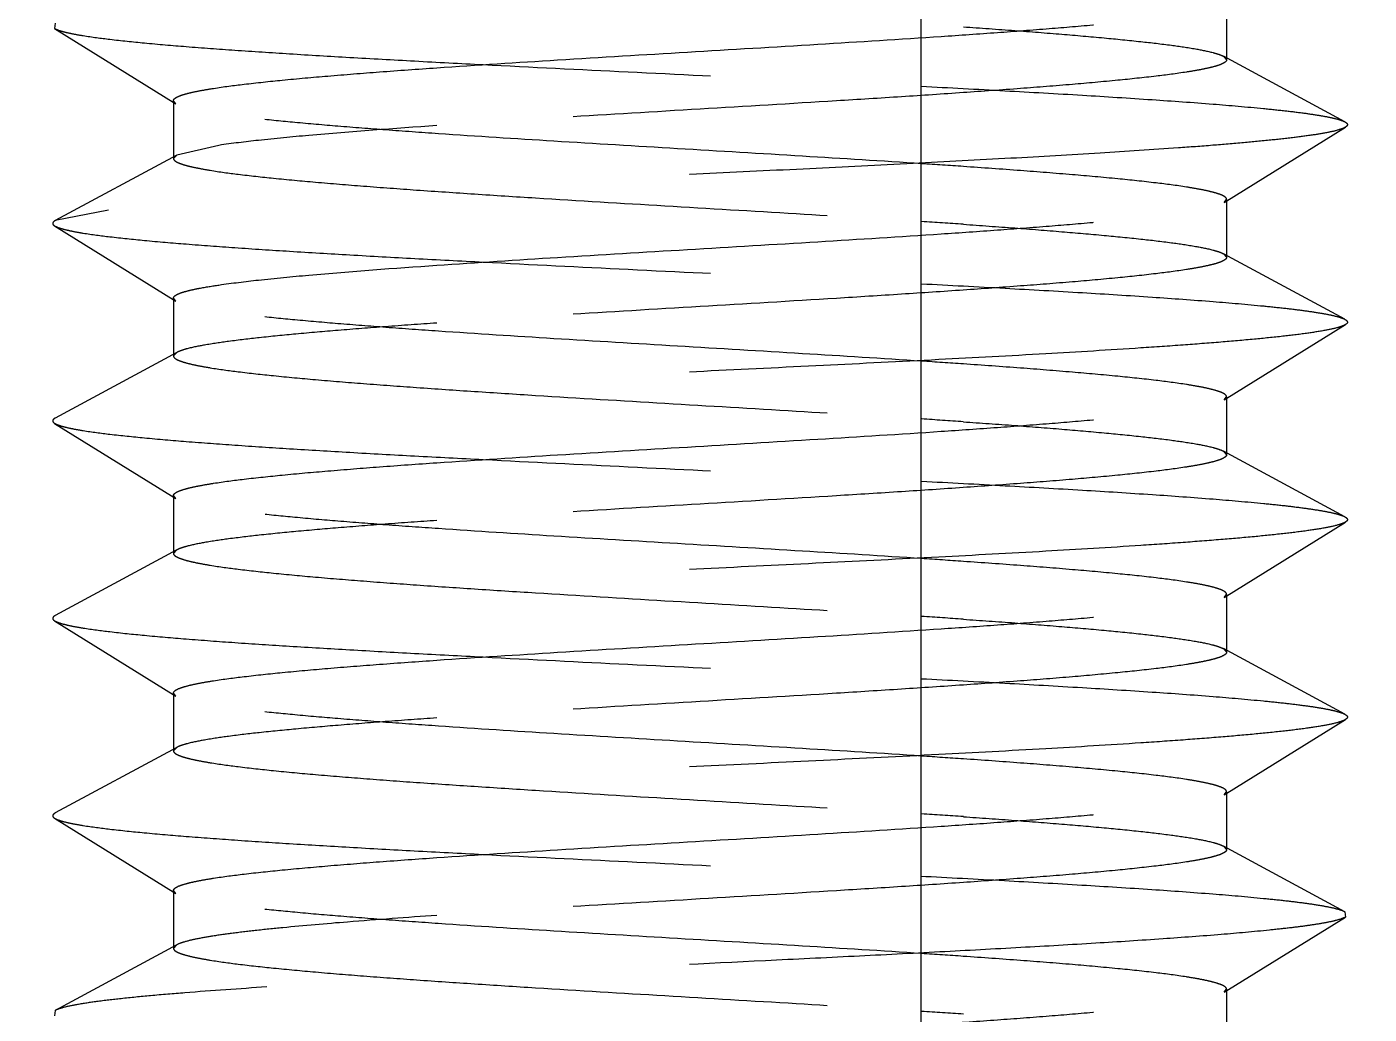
# Model space of a CAD drawing. Header units: inches. Extents: x 504 to 965, y -420 to -94.
# Drawn here: x 602.619 to 604.658, y -336.798 to -335.298 of the extents above; entities that cross this region are included whole.
import ezdxf

# ---------------------------------------------------------------- set-up
doc = ezdxf.new("R2010")
doc.units = ezdxf.units.IN
doc.header["$LTSCALE"] = 10
doc.header["$MEASUREMENT"] = 0
doc.linetypes.add('CENTER', pattern=[0.6, 0.375, -0.075, 0.075, -0.075])
doc.linetypes.add('HIDDEN', pattern=[0.2, 0.1, -0.1])
doc.layers.get('0').update_dxf_attribs({"linetype": 'CONTINUOUS'})
doc.layers.add('02___PRT_ALL_AXES', color=7, linetype='CONTINUOUS')
doc.layers.add('DEFAULT_2', color=8, linetype='HIDDEN')

msp = doc.modelspace()

# ---------------------------------------------------------------- linework, layer by layer
at = {"linetype": 'CENTER'}
msp.add_arc((736.7034, -1690.9897), 1356.7628, 83.2637115, 96.7362885, dxfattribs=at)
at = {"layer": '02___PRT_ALL_AXES', "color": 7, "linetype": 'Continuous'}
msp.add_line((603.9765, -334.2269), (603.9765, -337.6269), dxfattribs=at)
at = {"layer": 'DEFAULT_2', "color": 8, "linetype": 'HIDDEN'}
for p, q in [((604.4413, -335.2605), (604.4413, -335.3483)), ((602.6617, -335.2926), (602.6608, -335.3007)), ((602.6608, -335.3007), (602.845, -335.4151)), ((604.4364, -335.343), (604.4413, -335.3483)), ((604.6209, -335.4426), (604.4364, -335.343)), ((602.8413, -335.4105), (602.8413, -335.4983)), ((602.845, -335.4151), (602.8413, -335.4105)), ((604.4376, -335.5651), (604.6218, -335.4507)), ((602.9104, -335.4783), (602.8462, -335.493)), ((602.8462, -335.493), (602.6617, -335.5926)), ((602.8462, -335.493), (602.8413, -335.4983)), ((604.4376, -335.5651), (604.4413, -335.5605)), ((604.4413, -335.5605), (604.4413, -335.6483)), ((602.7427, -335.577), (602.6617, -335.5926)), ((602.6608, -335.6007), (602.845, -335.7151)), ((604.4364, -335.643), (604.4413, -335.6483)), ((604.6209, -335.7426), (604.4364, -335.643)), ((602.8413, -335.7105), (602.8413, -335.7983)), ((602.845, -335.7151), (602.8413, -335.7105)), ((604.4376, -335.8651), (604.6218, -335.7507)), ((602.8462, -335.793), (602.6617, -335.8926)), ((602.8462, -335.793), (602.8413, -335.7983)), ((604.4376, -335.8651), (604.4413, -335.8605)), ((604.4413, -335.8605), (604.4413, -335.9483)), ((602.6608, -335.9007), (602.845, -336.0151)), ((604.6209, -336.0426), (604.4364, -335.943)), ((604.4364, -335.943), (604.4413, -335.9483)), ((602.8413, -336.0105), (602.8413, -336.0983)), ((602.845, -336.0151), (602.8413, -336.0105)), ((604.4376, -336.1651), (604.6218, -336.0507)), ((602.8462, -336.093), (602.6617, -336.1926)), ((602.8462, -336.093), (602.8413, -336.0983)), ((604.4376, -336.1651), (604.4413, -336.1605)), ((604.4413, -336.1605), (604.4413, -336.2483)), ((602.6608, -336.2007), (602.845, -336.3151)), ((604.6209, -336.3426), (604.4364, -336.243)), ((604.4364, -336.243), (604.4413, -336.2483)), ((602.8413, -336.3105), (602.8413, -336.3983)), ((602.845, -336.3151), (602.8413, -336.3105)), ((604.4376, -336.4651), (604.6218, -336.3507)), ((602.8462, -336.393), (602.6617, -336.4926)), ((602.8462, -336.393), (602.8413, -336.3983)), ((604.4376, -336.4651), (604.4413, -336.4605)), ((604.4413, -336.4605), (604.4413, -336.5483)), ((602.6608, -336.5007), (602.845, -336.6151)), ((604.6209, -336.6426), (604.4364, -336.543)), ((604.4364, -336.543), (604.4413, -336.5483)), ((602.8413, -336.6105), (602.8413, -336.6983)), ((602.845, -336.6151), (602.8413, -336.6105)), ((604.6209, -336.6426), (604.6218, -336.6507)), ((604.4376, -336.7651), (604.6218, -336.6507)), ((602.8462, -336.693), (602.6617, -336.7926)), ((602.8462, -336.693), (602.8413, -336.6983)), ((604.4376, -336.7651), (604.4413, -336.7605)), ((604.4413, -336.7605), (604.4413, -336.8483)), ((602.6617, -336.7926), (602.6608, -336.8007))]:
    msp.add_line(p, q, dxfattribs=at)
for centre, radius, start, end in [((602.6738, -355.3665), 19.9031, 86.06013, 86.24266), ((602.6005, -356.5432), 20.9944, 86.06486, 86.23801), ((602.6736, -355.6694), 19.906, 86.06013, 86.24274), ((602.6007, -356.8402), 20.9914, 86.06486, 86.23793), ((602.6739, -355.9646), 19.9012, 86.06013, 86.2426), ((602.6007, -357.1401), 20.9913, 86.06486, 86.23793), ((602.6738, -356.266), 19.9025, 86.06013, 86.24264), ((602.5999, -357.4527), 21.004, 86.06488, 86.23829), ((604.1215, -349.4775), 12.8594, 93.92475, 94.53022), ((602.6729, -356.5788), 19.9154, 86.06013, 86.24304), ((602.6007, -357.741), 20.9922, 86.06486, 86.23795)]:
    msp.add_arc(centre, radius, start, end, dxfattribs=at)
for points, knots in [([(603.2413, -335.3605), (603.3025, -335.3563), (603.4294, -335.3481), (603.6225, -335.3366), (603.8167, -335.325), (603.9738, -335.3152), (604.0909, -335.3071), (604.1692, -335.3012), (604.2393, -335.2953), (604.3001, -335.2895), (604.3506, -335.2836), (604.3859, -335.2786), (604.4084, -335.2743), (604.4209, -335.2714), (604.4304, -335.2685), (604.4356, -335.2663), (604.4376, -335.2651)], [0, 0, 0, 0, 0.153216, 0.31758, 0.482942, 0.639062, 0.710609, 0.776311, 0.835154, 0.886236, 0.928777, 0.962154, 0.975263, 0.985935, 0.994162, 1, 1, 1, 1]), ([(602.6608, -335.3007), (602.6627, -335.3018), (602.6677, -335.3039), (602.6771, -335.3065), (602.6896, -335.3092), (602.7124, -335.3131), (602.7486, -335.3178), (602.8007, -335.3232), (602.864, -335.3286), (602.9375, -335.334), (603.0203, -335.3394), (603.1114, -335.3448), (603.2094, -335.3503), (603.3504, -335.3577), (603.5338, -335.3668), (603.7557, -335.3775), (603.9042, -335.3848), (603.9775, -335.3886)], [0, 0, 0, 0, 0.00503, 0.012354, 0.02202, 0.034028, 0.064965, 0.104818, 0.153088, 0.209156, 0.272284, 0.341648, 0.416335, 0.495359, 0.662211, 0.833428, 1, 1, 1, 1]), ([(604.0413, -335.2983), (604.0674, -335.3001), (604.1173, -335.3036), (604.1886, -335.3092), (604.2525, -335.3147), (604.308, -335.3202), (604.3543, -335.3256), (604.3909, -335.331), (604.4151, -335.3357), (604.4291, -335.3398), (604.4343, -335.3419), (604.4364, -335.343)], [0, 0, 0, 0, 0.196706, 0.377159, 0.538698, 0.67923, 0.796907, 0.890176, 0.957971, 0.982175, 1, 1, 1, 1]), ([(602.8413, -335.4105), (602.8413, -335.4093), (602.8427, -335.4074), (602.8453, -335.4056), (602.8499, -335.4033), (602.8577, -335.4007), (602.8696, -335.3976), (602.8848, -335.3946), (602.9114, -335.3901), (602.9524, -335.3848), (603.0102, -335.3787), (603.0789, -335.3726), (603.1571, -335.3664), (603.2123, -335.3625), (603.2413, -335.3605)], [0, 0, 0, 0, 0.008794, 0.015336, 0.023669, 0.046072, 0.076374, 0.114624, 0.160722, 0.275827, 0.419908, 0.590601, 0.785144, 1, 1, 1, 1]), ([(604.4413, -335.3483), (604.4413, -335.3495), (604.4399, -335.3514), (604.4373, -335.3531), (604.4328, -335.3554), (604.425, -335.3581), (604.413, -335.3611), (604.3978, -335.3642), (604.3712, -335.3686), (604.3303, -335.3739), (604.2725, -335.38), (604.2038, -335.3862), (604.1256, -335.3923), (604.0391, -335.3985), (603.9458, -335.4047), (603.8124, -335.4131), (603.6413, -335.4233), (603.4389, -335.4354), (603.3056, -335.4439), (603.2413, -335.4483)], [0, 0, 0, 0, 0.002948, 0.005141, 0.007935, 0.015452, 0.025627, 0.038475, 0.053962, 0.092639, 0.141064, 0.198443, 0.263812, 0.336063, 0.413972, 0.496211, 0.66803, 0.839842, 1, 1, 1, 1]), ([(603.9775, -335.3886), (604.0198, -335.3908), (604.1014, -335.3951), (604.2183, -335.4018), (604.3238, -335.4084), (604.4155, -335.415), (604.4826, -335.4208), (604.5281, -335.4255), (604.5557, -335.4288), (604.5787, -335.4321), (604.5971, -335.4354), (604.6107, -335.4386), (604.6181, -335.4412), (604.6209, -335.4426)], [0, 0, 0, 0, 0.196693, 0.379091, 0.543567, 0.686852, 0.806119, 0.856005, 0.899054, 0.935084, 0.963945, 0.985556, 1, 1, 1, 1]), ([(603.978, -335.5062), (603.9177, -335.5022), (603.794, -335.4946), (603.6077, -335.4835), (603.4233, -335.4724), (603.2756, -335.463), (603.1662, -335.4552), (603.0935, -335.4496), (603.0286, -335.444), (602.9724, -335.4384), (602.9257, -335.4328), (602.8892, -335.4273), (602.8653, -335.4225), (602.8518, -335.4184), (602.8469, -335.4162), (602.845, -335.4151)], [0, 0, 0, 0, 0.159479, 0.326652, 0.492119, 0.646549, 0.716867, 0.781233, 0.838745, 0.888595, 0.930098, 0.962706, 0.986026, 0.994166, 1, 1, 1, 1]), ([(604.6209, -335.4426), (604.6219, -335.4432), (604.6235, -335.4442), (604.6249, -335.4462), (604.6248, -335.4477), (604.6239, -335.4493), (604.6227, -335.4501), (604.6218, -335.4507)], [0, 0, 0, 0, 0.316234, 0.52428, 0.615716, 0.718695, 1, 1, 1, 1]), ([(604.6218, -335.4507), (604.6206, -335.4515), (604.6174, -335.4529), (604.6087, -335.4558), (604.5937, -335.4592), (604.5709, -335.463), (604.5417, -335.4668), (604.5065, -335.4707), (604.4653, -335.4746), (604.4184, -335.4785), (604.3458, -335.484), (604.2435, -335.4906), (604.1092, -335.4984), (603.9622, -335.5061), (603.8064, -335.5139), (603.6461, -335.5217), (603.4857, -335.5295), (603.3295, -335.5373), (603.1818, -335.545), (603.0466, -335.5528), (602.9277, -335.5605), (602.8281, -335.5681), (602.7687, -335.5739), (602.7427, -335.577)], [0, 0, 0, 0, 0.002373, 0.005566, 0.014479, 0.026777, 0.042414, 0.061292, 0.083297, 0.108279, 0.136075, 0.199334, 0.271367, 0.350218, 0.433747, 0.519682, 0.605686, 0.689422, 0.768611, 0.841106, 0.904935, 0.958381, 1, 1, 1, 1]), ([(603.2413, -335.4483), (603.1764, -335.4528), (603.086, -335.4594), (602.9757, -335.4699), (602.9303, -335.4754), (602.9104, -335.4783)], [0, 0, 0, 0, 0.587233, 0.818339, 1, 1, 1, 1]), ([(602.8413, -335.4983), (602.8413, -335.4994), (602.8426, -335.5012), (602.845, -335.5029), (602.8491, -335.5051), (602.8563, -335.5077), (602.8672, -335.5106), (602.8812, -335.5135), (602.9056, -335.5178), (602.9433, -335.5229), (602.9966, -335.5287), (603.06, -335.5346), (603.1325, -335.5405), (603.213, -335.5464), (603.3002, -335.5523), (603.4259, -335.5604), (603.5889, -335.5702), (603.7844, -335.5818), (603.9145, -335.5898), (603.978, -335.594)], [0, 0, 0, 0, 0.002952, 0.005105, 0.007833, 0.015147, 0.025029, 0.037493, 0.052521, 0.090077, 0.137181, 0.193124, 0.257056, 0.327981, 0.404794, 0.486297, 0.658225, 0.833079, 1, 1, 1, 1]), ([(604.4413, -335.5605), (604.4413, -335.5593), (604.4399, -335.5574), (604.4373, -335.5556), (604.4328, -335.5533), (604.4249, -335.5507), (604.413, -335.5476), (604.3978, -335.5446), (604.3712, -335.5401), (604.3302, -335.5348), (604.2724, -335.5287), (604.2038, -335.5226), (604.1256, -335.5164), (604.0703, -335.5125), (604.0413, -335.5105)], [0, 0, 0, 0, 0.008781, 0.015307, 0.023623, 0.046009, 0.076296, 0.114525, 0.16062, 0.275713, 0.419813, 0.590521, 0.785076, 1, 1, 1, 1]), ([(603.2413, -335.6605), (603.3025, -335.6563), (603.4294, -335.6481), (603.6225, -335.6366), (603.8167, -335.625), (603.9737, -335.6152), (604.0909, -335.6071), (604.1692, -335.6012), (604.2393, -335.5953), (604.3001, -335.5895), (604.3506, -335.5836), (604.3859, -335.5786), (604.4084, -335.5743), (604.4209, -335.5714), (604.4304, -335.5685), (604.4356, -335.5663), (604.4376, -335.5651)], [0, 0, 0, 0, 0.153216, 0.317576, 0.482938, 0.639061, 0.710608, 0.776309, 0.835151, 0.886233, 0.928775, 0.962153, 0.975263, 0.985934, 0.994162, 1, 1, 1, 1]), ([(602.6617, -335.5926), (602.6607, -335.5932), (602.6591, -335.5942), (602.6577, -335.5962), (602.6578, -335.5977), (602.6587, -335.5993), (602.6599, -335.6001), (602.6608, -335.6007)], [0, 0, 0, 0, 0.316177, 0.5242, 0.615642, 0.718646, 1, 1, 1, 1]), ([(602.6608, -335.6007), (602.6627, -335.6018), (602.6678, -335.6039), (602.6771, -335.6065), (602.6896, -335.6092), (602.7124, -335.6132), (602.7486, -335.6178), (602.8008, -335.6232), (602.864, -335.6286), (602.9376, -335.634), (603.0205, -335.6394), (603.1116, -335.6449), (603.2097, -335.6503), (603.3506, -335.6577), (603.5341, -335.6668), (603.7561, -335.6775), (603.9046, -335.6848), (603.9779, -335.6886)], [0, 0, 0, 0, 0.005027, 0.012352, 0.02202, 0.034029, 0.06497, 0.104825, 0.153102, 0.209175, 0.272308, 0.341679, 0.416369, 0.495397, 0.662249, 0.833454, 1, 1, 1, 1]), ([(604.0413, -335.5983), (604.0674, -335.6001), (604.1173, -335.6036), (604.1886, -335.6092), (604.2525, -335.6147), (604.308, -335.6202), (604.3543, -335.6256), (604.3909, -335.631), (604.4151, -335.6357), (604.4291, -335.6398), (604.4343, -335.6419), (604.4364, -335.643)], [0, 0, 0, 0, 0.196709, 0.377162, 0.538697, 0.679227, 0.796903, 0.890174, 0.95797, 0.982175, 1, 1, 1, 1]), ([(604.4413, -335.6483), (604.4413, -335.6495), (604.4399, -335.6514), (604.4373, -335.6531), (604.4328, -335.6554), (604.4249, -335.6581), (604.413, -335.6611), (604.3978, -335.6642), (604.3712, -335.6686), (604.3302, -335.674), (604.2724, -335.6801), (604.2038, -335.6862), (604.1256, -335.6923), (604.039, -335.6985), (603.9457, -335.7047), (603.8124, -335.7131), (603.6413, -335.7233), (603.4389, -335.7354), (603.3056, -335.7439), (603.2413, -335.7483)], [0, 0, 0, 0, 0.002951, 0.005146, 0.007942, 0.015464, 0.025643, 0.038495, 0.053986, 0.092668, 0.141097, 0.198479, 0.263849, 0.3361, 0.414004, 0.496239, 0.668049, 0.839853, 1, 1, 1, 1]), ([(602.9104, -335.6905), (602.9303, -335.6876), (602.9757, -335.6821), (603.086, -335.6716), (603.1764, -335.6649), (603.2413, -335.6605)], [0, 0, 0, 0, 0.181661, 0.412767, 1, 1, 1, 1]), ([(603.9779, -335.6886), (604.0202, -335.6908), (604.1017, -335.6951), (604.2186, -335.7018), (604.3239, -335.7084), (604.4157, -335.715), (604.4827, -335.7208), (604.5282, -335.7255), (604.5557, -335.7288), (604.5788, -335.7322), (604.5971, -335.7354), (604.6107, -335.7386), (604.6181, -335.7412), (604.6208, -335.7426)], [0, 0, 0, 0, 0.196705, 0.379108, 0.54358, 0.686859, 0.806123, 0.856005, 0.899057, 0.935081, 0.963944, 0.985558, 1, 1, 1, 1]), ([(602.8413, -335.7105), (602.8413, -335.7096), (602.8425, -335.7074), (602.8462, -335.7051), (602.8517, -335.7026), (602.8594, -335.7002), (602.8692, -335.6977), (602.8864, -335.6942), (602.9004, -335.692), (602.9104, -335.6905)], [0, 0, 0, 0, 0.037122, 0.093282, 0.175009, 0.284195, 0.421469, 0.586803, 1, 1, 1, 1]), ([(603.978, -335.8062), (603.9176, -335.8022), (603.794, -335.7946), (603.6076, -335.7835), (603.4232, -335.7724), (603.2755, -335.763), (603.1662, -335.7552), (603.0935, -335.7496), (603.0286, -335.7439), (602.9724, -335.7384), (602.9257, -335.7328), (602.8892, -335.7273), (602.8653, -335.7225), (602.8518, -335.7184), (602.8469, -335.7162), (602.845, -335.7151)], [0, 0, 0, 0, 0.159482, 0.326663, 0.492134, 0.646561, 0.716878, 0.781243, 0.838754, 0.888604, 0.930104, 0.962709, 0.986029, 0.994167, 1, 1, 1, 1]), ([(604.6218, -335.7507), (604.6204, -335.7516), (604.6166, -335.7532), (604.6063, -335.7565), (604.5881, -335.7602), (604.5602, -335.7645), (604.5244, -335.7688), (604.481, -335.7732), (604.4304, -335.7776), (604.373, -335.782), (604.2843, -335.7881), (604.1605, -335.7956), (603.9997, -335.8042), (603.8265, -335.8129), (603.647, -335.8217), (603.4673, -335.8304), (603.2935, -335.8391), (603.1318, -335.8478), (603.007, -335.8553), (602.9174, -335.8614), (602.8591, -335.8658), (602.8076, -335.8701), (602.7632, -335.8745), (602.7265, -335.8788), (602.6976, -335.8831), (602.6785, -335.8869), (602.6675, -335.8901), (602.6634, -335.8918), (602.6618, -335.8926)], [0, 0, 0, 0, 0.002609, 0.006215, 0.016495, 0.030863, 0.049236, 0.071466, 0.097374, 0.126739, 0.159315, 0.232952, 0.315766, 0.404918, 0.497344, 0.589872, 0.679323, 0.762625, 0.836921, 0.869883, 0.899668, 0.926026, 0.948731, 0.967601, 0.982482, 0.993281, 0.997143, 1, 1, 1, 1]), ([(603.2413, -335.7483), (603.2152, -335.7501), (603.1653, -335.7536), (603.094, -335.7592), (603.0301, -335.7647), (602.9746, -335.7702), (602.9283, -335.7756), (602.8917, -335.781), (602.8675, -335.7857), (602.8535, -335.7898), (602.8483, -335.7919), (602.8462, -335.793)], [0, 0, 0, 0, 0.196689, 0.377166, 0.538713, 0.679238, 0.796915, 0.890177, 0.957976, 0.982174, 1, 1, 1, 1]), ([(604.6208, -335.7426), (604.6219, -335.7432), (604.6235, -335.7442), (604.6249, -335.7462), (604.6248, -335.7477), (604.6239, -335.7493), (604.6227, -335.7501), (604.6218, -335.7507)], [0, 0, 0, 0, 0.31624, 0.524287, 0.615693, 0.718671, 1, 1, 1, 1]), ([(602.8413, -335.7983), (602.8413, -335.7994), (602.8426, -335.8012), (602.845, -335.8029), (602.8491, -335.8051), (602.8563, -335.8077), (602.8672, -335.8106), (602.8811, -335.8135), (602.9056, -335.8178), (602.9433, -335.8229), (602.9966, -335.8287), (603.06, -335.8346), (603.1325, -335.8405), (603.213, -335.8464), (603.3002, -335.8523), (603.4259, -335.8604), (603.5889, -335.8702), (603.7844, -335.8818), (603.9145, -335.8898), (603.978, -335.894)], [0, 0, 0, 0, 0.002949, 0.0051, 0.007826, 0.015139, 0.025017, 0.037477, 0.052504, 0.090058, 0.137159, 0.193101, 0.257032, 0.327958, 0.404773, 0.48628, 0.658217, 0.833073, 1, 1, 1, 1]), ([(604.4413, -335.8605), (604.4413, -335.8593), (604.4399, -335.8574), (604.4373, -335.8556), (604.4327, -335.8533), (604.4249, -335.8507), (604.413, -335.8476), (604.3978, -335.8446), (604.3712, -335.8401), (604.3302, -335.8348), (604.2724, -335.8287), (604.2038, -335.8226), (604.1255, -335.8164), (604.0703, -335.8125), (604.0413, -335.8105)], [0, 0, 0, 0, 0.008791, 0.015325, 0.02365, 0.046051, 0.07635, 0.11459, 0.160691, 0.27579, 0.419886, 0.590583, 0.785113, 1, 1, 1, 1]), ([(603.2413, -335.9605), (603.3025, -335.9563), (603.4294, -335.9481), (603.6225, -335.9366), (603.8167, -335.925), (603.9737, -335.9152), (604.0909, -335.9071), (604.1692, -335.9012), (604.2393, -335.8953), (604.3001, -335.8895), (604.3506, -335.8836), (604.3859, -335.8786), (604.4084, -335.8743), (604.4209, -335.8714), (604.4304, -335.8685), (604.4356, -335.8663), (604.4376, -335.8651)], [0, 0, 0, 0, 0.153218, 0.317574, 0.482933, 0.639057, 0.710606, 0.776307, 0.835148, 0.88623, 0.928773, 0.962152, 0.975262, 0.985934, 0.994162, 1, 1, 1, 1]), ([(602.6618, -335.8926), (602.6607, -335.8932), (602.6591, -335.8942), (602.6577, -335.8962), (602.6578, -335.8977), (602.6587, -335.8993), (602.6599, -335.9001), (602.6608, -335.9007)], [0, 0, 0, 0, 0.316188, 0.524273, 0.615666, 0.718639, 1, 1, 1, 1]), ([(602.6608, -335.9007), (602.6627, -335.9018), (602.6678, -335.9039), (602.6771, -335.9065), (602.6896, -335.9092), (602.7124, -335.9132), (602.7486, -335.9178), (602.8008, -335.9232), (602.864, -335.9286), (602.9376, -335.934), (603.0205, -335.9394), (603.1115, -335.9449), (603.2096, -335.9503), (603.3506, -335.9577), (603.5341, -335.9668), (603.756, -335.9775), (603.9046, -335.9848), (603.9778, -335.9886)], [0, 0, 0, 0, 0.005028, 0.012351, 0.02202, 0.03403, 0.064969, 0.104824, 0.153102, 0.209173, 0.272308, 0.341678, 0.416367, 0.495396, 0.662248, 0.833453, 1, 1, 1, 1]), ([(604.0413, -335.8983), (604.0674, -335.9001), (604.1173, -335.9036), (604.1886, -335.9092), (604.2525, -335.9147), (604.308, -335.9202), (604.3543, -335.9256), (604.3909, -335.931), (604.4151, -335.9357), (604.4291, -335.9398), (604.4343, -335.9419), (604.4364, -335.943)], [0, 0, 0, 0, 0.196694, 0.377168, 0.538707, 0.679228, 0.796904, 0.890171, 0.957973, 0.982173, 1, 1, 1, 1]), ([(604.4413, -335.9483), (604.4413, -335.9495), (604.4399, -335.9514), (604.4373, -335.9531), (604.4328, -335.9554), (604.4249, -335.9581), (604.413, -335.9611), (604.3978, -335.9642), (604.3712, -335.9686), (604.3303, -335.974), (604.2724, -335.9801), (604.2038, -335.9862), (604.1256, -335.9923), (604.039, -335.9985), (603.9457, -336.0047), (603.8124, -336.0131), (603.6413, -336.0233), (603.4389, -336.0354), (603.3056, -336.0439), (603.2413, -336.0483)], [0, 0, 0, 0, 0.002952, 0.005145, 0.00794, 0.015464, 0.025644, 0.038492, 0.053984, 0.092663, 0.141093, 0.198474, 0.263843, 0.336096, 0.414, 0.496232, 0.668041, 0.839849, 1, 1, 1, 1]), ([(602.8413, -336.0105), (602.8413, -336.0093), (602.8427, -336.0074), (602.8453, -336.0056), (602.8498, -336.0033), (602.8577, -336.0007), (602.8696, -335.9976), (602.8848, -335.9946), (602.9114, -335.9901), (602.9524, -335.9848), (603.0102, -335.9787), (603.0788, -335.9726), (603.1571, -335.9664), (603.2123, -335.9625), (603.2413, -335.9605)], [0, 0, 0, 0, 0.008784, 0.015319, 0.023645, 0.046036, 0.076327, 0.114569, 0.160663, 0.27576, 0.419842, 0.590545, 0.785109, 1, 1, 1, 1]), ([(603.9778, -335.9886), (604.0202, -335.9908), (604.1017, -335.9951), (604.2186, -336.0018), (604.3239, -336.0084), (604.4157, -336.015), (604.4827, -336.0208), (604.5282, -336.0255), (604.5557, -336.0288), (604.5788, -336.0322), (604.5971, -336.0354), (604.6107, -336.0386), (604.6181, -336.0412), (604.6208, -336.0426)], [0, 0, 0, 0, 0.196706, 0.379109, 0.543579, 0.686859, 0.806125, 0.856004, 0.899059, 0.935083, 0.963943, 0.985561, 1, 1, 1, 1]), ([(603.9781, -336.1062), (603.9177, -336.1022), (603.794, -336.0946), (603.6077, -336.0835), (603.4233, -336.0724), (603.2756, -336.063), (603.1662, -336.0552), (603.0935, -336.0496), (603.0286, -336.044), (602.9724, -336.0384), (602.9257, -336.0328), (602.8892, -336.0273), (602.8653, -336.0225), (602.8518, -336.0184), (602.8469, -336.0162), (602.845, -336.0151)], [0, 0, 0, 0, 0.159482, 0.326662, 0.492136, 0.64656, 0.716876, 0.781241, 0.838753, 0.888602, 0.930105, 0.962709, 0.986027, 0.994165, 1, 1, 1, 1]), ([(604.6218, -336.0507), (604.6204, -336.0516), (604.6166, -336.0532), (604.6063, -336.0565), (604.5881, -336.0602), (604.5602, -336.0645), (604.5244, -336.0688), (604.481, -336.0732), (604.4304, -336.0776), (604.373, -336.082), (604.2843, -336.0881), (604.1605, -336.0956), (603.9997, -336.1042), (603.8265, -336.1129), (603.647, -336.1217), (603.4673, -336.1304), (603.2935, -336.1391), (603.1318, -336.1478), (603.007, -336.1553), (602.9174, -336.1614), (602.8591, -336.1658), (602.8076, -336.1701), (602.7632, -336.1745), (602.7265, -336.1788), (602.6976, -336.1831), (602.6785, -336.1869), (602.6675, -336.1901), (602.6634, -336.1918), (602.6618, -336.1926)], [0, 0, 0, 0, 0.00261, 0.006215, 0.016495, 0.030864, 0.049236, 0.071466, 0.097374, 0.126739, 0.159315, 0.232952, 0.315766, 0.404918, 0.497344, 0.589872, 0.679323, 0.762625, 0.836921, 0.869883, 0.899668, 0.926026, 0.948731, 0.967601, 0.982482, 0.993281, 0.997144, 1, 1, 1, 1]), ([(603.2413, -336.0483), (603.2152, -336.0501), (603.1653, -336.0536), (603.094, -336.0592), (603.0301, -336.0647), (602.9746, -336.0702), (602.9283, -336.0756), (602.8917, -336.081), (602.8675, -336.0857), (602.8535, -336.0898), (602.8483, -336.0919), (602.8462, -336.093)], [0, 0, 0, 0, 0.196688, 0.377167, 0.538715, 0.679241, 0.796918, 0.890181, 0.95798, 0.982176, 1, 1, 1, 1]), ([(604.6208, -336.0426), (604.6219, -336.0432), (604.6235, -336.0442), (604.6249, -336.0462), (604.6248, -336.0477), (604.6239, -336.0493), (604.6227, -336.0501), (604.6218, -336.0507)], [0, 0, 0, 0, 0.316134, 0.524251, 0.615637, 0.718599, 1, 1, 1, 1]), ([(602.8413, -336.0983), (602.8413, -336.0994), (602.8426, -336.1012), (602.845, -336.1029), (602.8491, -336.1051), (602.8563, -336.1077), (602.8672, -336.1106), (602.8811, -336.1135), (602.9056, -336.1178), (602.9432, -336.1229), (602.9965, -336.1287), (603.0599, -336.1346), (603.1325, -336.1405), (603.213, -336.1464), (603.3002, -336.1523), (603.4259, -336.1604), (603.5889, -336.1702), (603.7844, -336.1818), (603.9145, -336.1898), (603.978, -336.194)], [0, 0, 0, 0, 0.002948, 0.005099, 0.007824, 0.015135, 0.025012, 0.037472, 0.052497, 0.09005, 0.137151, 0.193092, 0.25702, 0.327945, 0.404759, 0.486267, 0.658212, 0.833071, 1, 1, 1, 1]), ([(604.4413, -336.1605), (604.4413, -336.1593), (604.4399, -336.1574), (604.4373, -336.1556), (604.4327, -336.1533), (604.4249, -336.1506), (604.413, -336.1476), (604.3978, -336.1446), (604.3712, -336.1401), (604.3302, -336.1348), (604.2724, -336.1287), (604.2037, -336.1226), (604.1255, -336.1164), (604.0703, -336.1125), (604.0413, -336.1105)], [0, 0, 0, 0, 0.008794, 0.015337, 0.02367, 0.046073, 0.076375, 0.114626, 0.160725, 0.275833, 0.419915, 0.590608, 0.785148, 1, 1, 1, 1]), ([(603.2413, -336.2605), (603.3025, -336.2563), (603.4294, -336.2481), (603.6225, -336.2366), (603.8167, -336.225), (603.9737, -336.2152), (604.0909, -336.2071), (604.1692, -336.2012), (604.2393, -336.1953), (604.3001, -336.1895), (604.3506, -336.1836), (604.3859, -336.1786), (604.4084, -336.1743), (604.4209, -336.1714), (604.4304, -336.1685), (604.4356, -336.1663), (604.4376, -336.1651)], [0, 0, 0, 0, 0.153219, 0.317574, 0.48293, 0.639055, 0.710604, 0.776306, 0.83515, 0.886228, 0.928771, 0.962153, 0.97526, 0.985931, 0.994163, 1, 1, 1, 1]), ([(602.6618, -336.1926), (602.6607, -336.1932), (602.6591, -336.1942), (602.6577, -336.1962), (602.6578, -336.1977), (602.6587, -336.1993), (602.6599, -336.2001), (602.6608, -336.2007)], [0, 0, 0, 0, 0.316095, 0.524232, 0.615621, 0.718565, 1, 1, 1, 1]), ([(604.0413, -336.1983), (604.0674, -336.2001), (604.1173, -336.2036), (604.1886, -336.2092), (604.2525, -336.2147), (604.308, -336.2202), (604.3543, -336.2256), (604.3909, -336.231), (604.4151, -336.2357), (604.4291, -336.2398), (604.4343, -336.2419), (604.4364, -336.243)], [0, 0, 0, 0, 0.196695, 0.377171, 0.538713, 0.679234, 0.796907, 0.890171, 0.957972, 0.982173, 1, 1, 1, 1]), ([(602.6608, -336.2007), (602.6627, -336.2018), (602.6677, -336.2039), (602.6771, -336.2065), (602.6896, -336.2092), (602.7124, -336.2131), (602.7486, -336.2178), (602.8007, -336.2232), (602.8639, -336.2286), (602.9375, -336.234), (603.0203, -336.2394), (603.1114, -336.2448), (603.2094, -336.2503), (603.3503, -336.2577), (603.5337, -336.2668), (603.7557, -336.2775), (603.9042, -336.2848), (603.9774, -336.2886)], [0, 0, 0, 0, 0.00503, 0.012351, 0.022019, 0.034029, 0.064962, 0.104815, 0.153086, 0.20915, 0.27228, 0.341643, 0.416328, 0.495353, 0.662205, 0.833424, 1, 1, 1, 1]), ([(602.8413, -336.3105), (602.8413, -336.3093), (602.8427, -336.3074), (602.8453, -336.3056), (602.8498, -336.3033), (602.8577, -336.3007), (602.8696, -336.2976), (602.8848, -336.2946), (602.9114, -336.2901), (602.9524, -336.2848), (603.0102, -336.2787), (603.0788, -336.2726), (603.1571, -336.2664), (603.2123, -336.2625), (603.2413, -336.2605)], [0, 0, 0, 0, 0.00878, 0.01531, 0.023632, 0.046016, 0.076301, 0.114539, 0.16063, 0.275726, 0.419811, 0.590519, 0.785094, 1, 1, 1, 1]), ([(604.4413, -336.2483), (604.4413, -336.2495), (604.4399, -336.2514), (604.4373, -336.2531), (604.4328, -336.2554), (604.425, -336.2581), (604.413, -336.2611), (604.3978, -336.2642), (604.3712, -336.2686), (604.3303, -336.274), (604.2725, -336.28), (604.2038, -336.2862), (604.1256, -336.2923), (604.0391, -336.2985), (603.9458, -336.3047), (603.8124, -336.3131), (603.6413, -336.3233), (603.4389, -336.3354), (603.3056, -336.3439), (603.2413, -336.3483)], [0, 0, 0, 0, 0.002949, 0.005141, 0.007934, 0.015455, 0.025632, 0.038476, 0.053965, 0.092638, 0.141064, 0.198443, 0.263812, 0.336068, 0.413976, 0.496211, 0.668025, 0.83984, 1, 1, 1, 1]), ([(603.9774, -336.2886), (604.0198, -336.2908), (604.1013, -336.2951), (604.2183, -336.3018), (604.3237, -336.3084), (604.4155, -336.315), (604.4826, -336.3208), (604.5281, -336.3255), (604.5557, -336.3288), (604.5787, -336.3321), (604.5971, -336.3354), (604.6107, -336.3386), (604.6181, -336.3412), (604.6208, -336.3426)], [0, 0, 0, 0, 0.196694, 0.379091, 0.543564, 0.686851, 0.806124, 0.856003, 0.899058, 0.935088, 0.963943, 0.985563, 1, 1, 1, 1]), ([(603.978, -336.4062), (603.9177, -336.4022), (603.794, -336.3946), (603.6077, -336.3835), (603.4233, -336.3724), (603.2755, -336.363), (603.1662, -336.3552), (603.0935, -336.3496), (603.0286, -336.344), (602.9724, -336.3384), (602.9257, -336.3328), (602.8892, -336.3273), (602.8653, -336.3225), (602.8518, -336.3184), (602.8469, -336.3162), (602.845, -336.3151)], [0, 0, 0, 0, 0.15948, 0.326661, 0.492137, 0.646561, 0.716875, 0.78124, 0.838752, 0.888602, 0.930105, 0.96271, 0.986028, 0.994166, 1, 1, 1, 1]), ([(604.6218, -336.3507), (604.6204, -336.3516), (604.6166, -336.3532), (604.6063, -336.3565), (604.5881, -336.3602), (604.5602, -336.3645), (604.5244, -336.3688), (604.481, -336.3732), (604.4304, -336.3776), (604.373, -336.382), (604.2843, -336.3881), (604.1605, -336.3956), (603.9997, -336.4042), (603.8265, -336.4129), (603.647, -336.4217), (603.4673, -336.4304), (603.2935, -336.4391), (603.1318, -336.4478), (603.007, -336.4553), (602.9174, -336.4614), (602.8591, -336.4658), (602.8076, -336.4701), (602.7632, -336.4745), (602.7265, -336.4788), (602.6976, -336.4831), (602.6785, -336.4869), (602.6675, -336.4901), (602.6634, -336.4918), (602.6618, -336.4926)], [0, 0, 0, 0, 0.002611, 0.006216, 0.016495, 0.030865, 0.049236, 0.071467, 0.097374, 0.12674, 0.159315, 0.232952, 0.315766, 0.404918, 0.497344, 0.589872, 0.679323, 0.762625, 0.836921, 0.869882, 0.899668, 0.926025, 0.948731, 0.967599, 0.982482, 0.99328, 0.997143, 1, 1, 1, 1]), ([(603.2413, -336.3483), (603.2152, -336.3501), (603.1653, -336.3536), (603.094, -336.3592), (603.0301, -336.3647), (602.9746, -336.3702), (602.9283, -336.3756), (602.8917, -336.381), (602.8675, -336.3857), (602.8535, -336.3898), (602.8483, -336.3919), (602.8462, -336.393)], [0, 0, 0, 0, 0.196706, 0.377159, 0.5387, 0.679232, 0.796908, 0.890176, 0.957971, 0.982175, 1, 1, 1, 1]), ([(604.6208, -336.3426), (604.6219, -336.3432), (604.6235, -336.3442), (604.6249, -336.3462), (604.6248, -336.3477), (604.6239, -336.3493), (604.6227, -336.3501), (604.6218, -336.3507)], [0, 0, 0, 0, 0.316079, 0.524229, 0.615631, 0.71856, 1, 1, 1, 1]), ([(602.8413, -336.3983), (602.8413, -336.3994), (602.8426, -336.4012), (602.845, -336.4029), (602.8491, -336.4051), (602.8563, -336.4077), (602.8672, -336.4106), (602.8811, -336.4135), (602.9056, -336.4178), (602.9433, -336.4229), (602.9965, -336.4287), (603.0599, -336.4346), (603.1324, -336.4405), (603.2129, -336.4464), (603.3001, -336.4523), (603.4258, -336.4604), (603.5888, -336.4702), (603.7843, -336.4818), (603.9144, -336.4898), (603.9779, -336.494)], [0, 0, 0, 0, 0.00295, 0.005103, 0.007833, 0.015145, 0.025022, 0.037488, 0.052515, 0.090069, 0.137169, 0.193113, 0.257038, 0.327955, 0.404766, 0.486268, 0.658208, 0.833073, 1, 1, 1, 1]), ([(604.4413, -336.4605), (604.4413, -336.4593), (604.4399, -336.4574), (604.4373, -336.4556), (604.4327, -336.4533), (604.4249, -336.4506), (604.413, -336.4476), (604.3978, -336.4446), (604.3712, -336.4401), (604.3302, -336.4348), (604.2724, -336.4287), (604.2037, -336.4226), (604.1255, -336.4164), (604.0703, -336.4125), (604.0413, -336.4105)], [0, 0, 0, 0, 0.008795, 0.015338, 0.023672, 0.046077, 0.07638, 0.114631, 0.16073, 0.275838, 0.419918, 0.59061, 0.78515, 1, 1, 1, 1]), ([(603.2413, -336.5605), (603.3025, -336.5563), (603.4294, -336.5481), (603.6225, -336.5366), (603.8167, -336.525), (603.9737, -336.5152), (604.0909, -336.5071), (604.1692, -336.5012), (604.2393, -336.4953), (604.3001, -336.4895), (604.3506, -336.4836), (604.3859, -336.4786), (604.4084, -336.4743), (604.4209, -336.4714), (604.4304, -336.4685), (604.4356, -336.4663), (604.4376, -336.4651)], [0, 0, 0, 0, 0.153218, 0.317575, 0.482929, 0.639053, 0.710602, 0.776306, 0.835151, 0.886228, 0.92877, 0.962152, 0.97526, 0.985931, 0.994164, 1, 1, 1, 1]), ([(602.6618, -336.4926), (602.6607, -336.4932), (602.6591, -336.4942), (602.6577, -336.4962), (602.6578, -336.4977), (602.6587, -336.4993), (602.6599, -336.5001), (602.6608, -336.5007)], [0, 0, 0, 0, 0.316086, 0.524239, 0.61566, 0.718593, 1, 1, 1, 1]), ([(602.6608, -336.5007), (602.6627, -336.5018), (602.6677, -336.5039), (602.6771, -336.5065), (602.6895, -336.5092), (602.7123, -336.5131), (602.7485, -336.5178), (602.8006, -336.5232), (602.8638, -336.5285), (602.9372, -336.534), (603.02, -336.5394), (603.111, -336.5448), (603.209, -336.5503), (603.3498, -336.5577), (603.5331, -336.5667), (603.7549, -336.5774), (603.9033, -336.5848), (603.9766, -336.5886)], [0, 0, 0, 0, 0.005031, 0.012353, 0.022017, 0.034025, 0.064951, 0.104796, 0.153054, 0.209107, 0.272224, 0.341574, 0.416251, 0.495268, 0.66212, 0.833364, 1, 1, 1, 1]), ([(604.0413, -336.4983), (604.0674, -336.5001), (604.1173, -336.5036), (604.1886, -336.5092), (604.2525, -336.5147), (604.308, -336.5202), (604.3543, -336.5256), (604.3909, -336.531), (604.4151, -336.5357), (604.4291, -336.5398), (604.4343, -336.5419), (604.4364, -336.543)], [0, 0, 0, 0, 0.196694, 0.37717, 0.538715, 0.679238, 0.796912, 0.890174, 0.957973, 0.982173, 1, 1, 1, 1]), ([(602.8413, -336.6105), (602.8413, -336.6093), (602.8427, -336.6074), (602.8453, -336.6056), (602.8498, -336.6033), (602.8577, -336.6007), (602.8696, -336.5976), (602.8848, -336.5946), (602.9114, -336.5901), (602.9523, -336.5848), (603.0102, -336.5787), (603.0788, -336.5726), (603.157, -336.5664), (603.2123, -336.5625), (603.2413, -336.5605)], [0, 0, 0, 0, 0.008779, 0.015303, 0.023617, 0.045999, 0.076283, 0.11451, 0.160603, 0.275693, 0.419793, 0.590504, 0.785066, 1, 1, 1, 1]), ([(604.4413, -336.5483), (604.4413, -336.5495), (604.4399, -336.5514), (604.4373, -336.5531), (604.4328, -336.5554), (604.425, -336.5581), (604.4131, -336.5611), (604.3979, -336.5642), (604.3713, -336.5686), (604.3303, -336.5739), (604.2725, -336.58), (604.2039, -336.5862), (604.1256, -336.5923), (604.0391, -336.5985), (603.9458, -336.6047), (603.8124, -336.6131), (603.6413, -336.6233), (603.4389, -336.6354), (603.3056, -336.6439), (603.2413, -336.6483)], [0, 0, 0, 0, 0.002947, 0.005136, 0.007927, 0.015444, 0.025617, 0.038458, 0.053944, 0.092613, 0.141036, 0.198414, 0.263784, 0.336042, 0.413955, 0.496194, 0.668012, 0.839832, 1, 1, 1, 1]), ([(603.9766, -336.5886), (604.0189, -336.5907), (604.1006, -336.5951), (604.2177, -336.6017), (604.3233, -336.6084), (604.4152, -336.615), (604.4824, -336.6207), (604.528, -336.6255), (604.5556, -336.6288), (604.5787, -336.6321), (604.5971, -336.6354), (604.6107, -336.6386), (604.6181, -336.6412), (604.6209, -336.6426)], [0, 0, 0, 0, 0.196668, 0.379057, 0.543536, 0.686835, 0.806117, 0.856004, 0.899058, 0.935093, 0.963948, 0.985563, 1, 1, 1, 1]), ([(603.9779, -336.7062), (603.9175, -336.7022), (603.7939, -336.6946), (603.6075, -336.6835), (603.4231, -336.6724), (603.2755, -336.663), (603.1661, -336.6552), (603.0934, -336.6496), (603.0286, -336.6439), (602.9724, -336.6384), (602.9257, -336.6328), (602.8892, -336.6273), (602.8653, -336.6225), (602.8518, -336.6184), (602.8469, -336.6162), (602.845, -336.6151)], [0, 0, 0, 0, 0.159486, 0.326675, 0.492153, 0.646575, 0.716885, 0.781249, 0.838755, 0.888605, 0.930107, 0.962709, 0.98603, 0.994164, 1, 1, 1, 1]), ([(603.1058, -336.6583), (603.0729, -336.6609), (603.0261, -336.665), (602.9674, -336.671), (602.9314, -336.6753), (602.9013, -336.6795), (602.8772, -336.6837), (602.8594, -336.6879), (602.8497, -336.6911), (602.8462, -336.693)], [0, 0, 0, 0, 0.377008, 0.53654, 0.674916, 0.791104, 0.884299, 0.95393, 1, 1, 1, 1]), ([(604.6218, -336.6507), (604.6194, -336.6522), (604.6127, -336.6546), (604.6002, -336.6578), (604.5831, -336.661), (604.5615, -336.6643), (604.5355, -336.6675), (604.4922, -336.6722), (604.4282, -336.6779), (604.3402, -336.6844), (604.2387, -336.6909), (604.1257, -336.6974), (604.0034, -336.704), (603.874, -336.7106), (603.6948, -336.7194), (603.4726, -336.7301), (603.22, -336.7428), (603.0582, -336.752), (602.9829, -336.757)], [0, 0, 0, 0, 0.005115, 0.012939, 0.023519, 0.036836, 0.052837, 0.071457, 0.116194, 0.170212, 0.23248, 0.301802, 0.376848, 0.456172, 0.538246, 0.704294, 0.862243, 1, 1, 1, 1]), ([(602.8413, -336.6983), (602.8413, -336.6994), (602.8426, -336.7012), (602.845, -336.7029), (602.8491, -336.7051), (602.8563, -336.7077), (602.8672, -336.7106), (602.8812, -336.7135), (602.9056, -336.7178), (602.9433, -336.7229), (602.9966, -336.7287), (603.06, -336.7346), (603.1325, -336.7405), (603.213, -336.7464), (603.3002, -336.7523), (603.4259, -336.7604), (603.5889, -336.7702), (603.7845, -336.7818), (603.9145, -336.7898), (603.978, -336.794)], [0, 0, 0, 0, 0.002954, 0.005109, 0.007838, 0.015158, 0.025043, 0.03751, 0.052542, 0.090105, 0.137215, 0.193162, 0.257092, 0.328013, 0.404819, 0.486319, 0.658247, 0.833093, 1, 1, 1, 1]), ([(604.4413, -336.7605), (604.4413, -336.7593), (604.4399, -336.7574), (604.4373, -336.7556), (604.4327, -336.7533), (604.4249, -336.7507), (604.413, -336.7476), (604.3978, -336.7446), (604.3712, -336.7401), (604.3302, -336.7348), (604.2724, -336.7287), (604.2037, -336.7226), (604.1255, -336.7164), (604.0703, -336.7125), (604.0413, -336.7105)], [0, 0, 0, 0, 0.008794, 0.015336, 0.023669, 0.046074, 0.076376, 0.114625, 0.160724, 0.275828, 0.419909, 0.590602, 0.785143, 1, 1, 1, 1]), ([(602.9829, -336.757), (602.9415, -336.7597), (602.8826, -336.7638), (602.8089, -336.77), (602.7641, -336.7744), (602.727, -336.7787), (602.6979, -336.7831), (602.6787, -336.7868), (602.6675, -336.7901), (602.6634, -336.7917), (602.6617, -336.7926)], [0, 0, 0, 0, 0.384794, 0.546474, 0.685732, 0.801441, 0.892708, 0.958874, 0.982525, 1, 1, 1, 1]), ([(603.2413, -336.8605), (603.3025, -336.8563), (603.4294, -336.8481), (603.6225, -336.8366), (603.8167, -336.825), (603.9737, -336.8152), (604.0909, -336.8071), (604.1692, -336.8012), (604.2393, -336.7953), (604.3001, -336.7895), (604.3506, -336.7836), (604.3859, -336.7786), (604.4084, -336.7743), (604.4209, -336.7714), (604.4304, -336.7685), (604.4356, -336.7663), (604.4376, -336.7651)], [0, 0, 0, 0, 0.153217, 0.317576, 0.482929, 0.639051, 0.710601, 0.776305, 0.835152, 0.886229, 0.928771, 0.962153, 0.97526, 0.985931, 0.994163, 1, 1, 1, 1])]:
    msp.add_open_spline(points, degree=3, knots=knots, dxfattribs=at)

doc.saveas('drawing.dxf')
